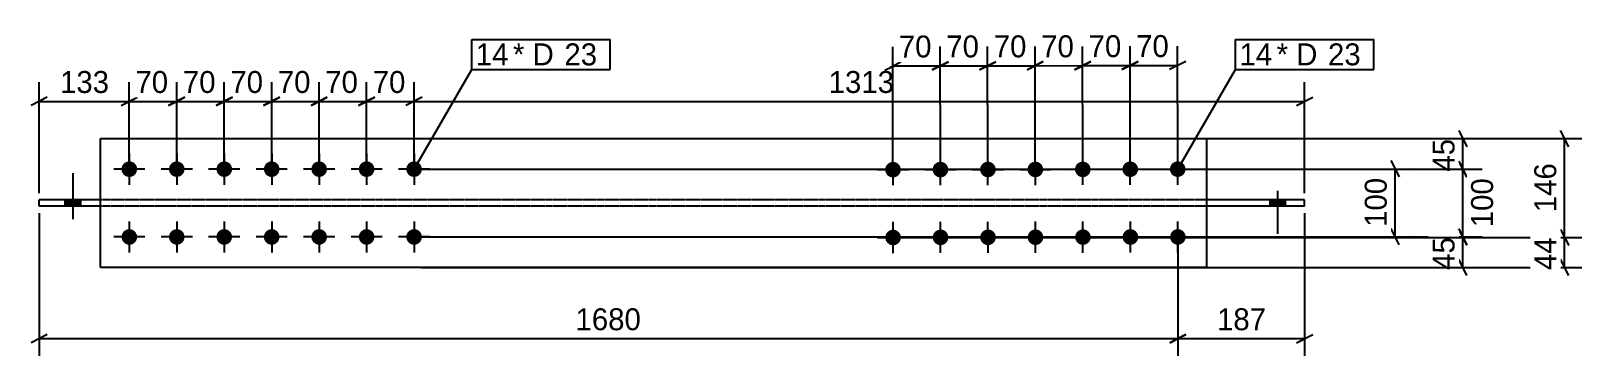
# Model space of a CAD drawing. Header units: millimetres. Extents: x 32 to 9704, y 32 to 958.
# Drawn here: x 32 to 2320, y 32 to 511 of the extents above.
import ezdxf

# ---------------------------------------------------------------- set-up
doc = ezdxf.new("R2010")
doc.units = ezdxf.units.MM
doc.linetypes.add('DXK_LINE_DOT4', pattern=[0.9408, 0.4704, -0.4704])
doc.styles.add('Comic Sans MS', font='COMIC.TTF', dxfattribs={"height": 0.2})

msp = doc.modelspace()

# ---------------------------------------------------------------- hatches: boundary and pattern name
at = {"linetype": 'Continuous'}
for points in [[(177, 296.1, -1), (177, 319.1, -1)], [(247, 296.1, -1), (247, 319.1, -1)], [(317, 296.1, -1), (317, 319.1, -1)], [(387, 296.1, -1), (387, 319.1, -1)], [(457, 296.1, -1), (457, 319.1, -1)], [(527, 296.1, -1), (527, 319.1, -1)], [(597, 296.1, -1), (597, 319.1, -1)], [(1303.3, 318.3, -1), (1303.4, 295.3, -1)], [(1373.3, 318.5, -1), (1373.4, 295.5, -1)], [(1443.3, 318.6, -1), (1443.4, 295.6, -1)], [(1513.3, 318.7, -1), (1513.4, 295.7, -1)], [(1583.3, 318.8, -1), (1583.4, 295.8, -1)], [(1653.3, 319, -1), (1653.4, 296, -1)], [(1723.3, 319.1, -1), (1723.4, 296.1, -1)], [(105.5, 262.3), (82.5, 262.3), (82.5, 252.9), (105.5, 252.9)], [(105.5, 262.3), (82.5, 262.3), (82.5, 252.9), (105.5, 252.9)], [(105.5, 262.3), (82.5, 262.3), (82.5, 252.9), (105.5, 252.9)], [(105.5, 262.3), (82.5, 262.3), (82.5, 252.9), (105.5, 252.9)], [(105.5, 262.3), (82.5, 262.3), (82.5, 252.9), (105.5, 252.9)], [(1859, 252.9), (1882, 252.9), (1882, 262.3), (1859, 262.3)], [(1859, 252.9), (1882, 252.9), (1882, 262.3), (1859, 262.3)], [(1859, 252.9), (1882, 252.9), (1882, 262.3), (1859, 262.3)], [(1859, 252.9), (1882, 252.9), (1882, 262.3), (1859, 262.3)], [(1859, 252.9), (1882, 252.9), (1882, 262.3), (1859, 262.3)], [(177, 196.1, -1), (177, 219.1, -1)], [(247, 196.1, -1), (247, 219.1, -1)], [(317, 196.1, -1), (317, 219.1, -1)], [(387, 196.1, -1), (387, 219.1, -1)], [(457, 196.1, -1), (457, 219.1, -1)], [(527, 196.1, -1), (527, 219.1, -1)], [(597, 196.1, -1), (597, 219.1, -1)], [(1303.5, 218.3, -1), (1303.6, 195.3, -1)], [(1373.5, 218.5, -1), (1373.6, 195.5, -1)], [(1443.5, 218.6, -1), (1443.6, 195.6, -1)], [(1513.5, 218.7, -1), (1513.6, 195.7, -1)], [(1583.5, 218.8, -1), (1583.6, 195.9, -1)], [(1653.5, 219, -1), (1653.6, 196, -1)], [(1723.5, 219.1, -1), (1723.6, 196.1, -1)]]:
    msp.add_hatch(color=3, dxfattribs=at).paths.add_polyline_path(points)

# ---------------------------------------------------------------- linework, layer by layer
at = {"color": 7, "linetype": 'Continuous'}
for p, q in [((886.4, 454.8), (886.4, 498.8)), ((2012.8, 454.8), (2012.8, 498.8)), ((134.3, 162.6), (134.3, 352.6)), ((134.3, 352.6), (1766.2, 352.6)), ((1766.2, 162.6), (1766.2, 352.6)), ((134.3, 262.3), (44, 262.3)), ((44, 252.9), (44, 262.3)), ((134.3, 252.9), (44, 252.9)), ((1910.5, 262.3), (1766.2, 262.3)), ((1910.5, 252.9), (1766.2, 252.9)), ((1910.5, 252.9), (1910.5, 262.3)), ((1766.2, 162.6), (134.3, 162.6))]:
    msp.add_line(p, q, dxfattribs=at)
at = {"color": 8, "linetype": 'Continuous'}
for p, q in [((1373.3, 317), (1373, 488.4)), ((1443.3, 317.1), (1443, 488.5)), ((1513.3, 317.2), (1513, 488.6)), ((1583.3, 317.3), (1583, 488.7)), ((1653.3, 317.5), (1653, 488.9)), ((1723.3, 317.6), (1723, 489)), ((1361.1, 454), (1385.1, 466)), ((1431.1, 454.1), (1455.1, 466.1)), ((1501.1, 454.2), (1525.1, 466.2)), ((1571.1, 454.3), (1595.1, 466.4)), ((1641.1, 454.5), (1665.1, 466.5)), ((1653.1, 460.5), (1723.1, 460.6)), ((1735.1, 466.6), (1711.1, 454.6)), ((44, 272.3), (44, 436)), ((177, 317.6), (177, 436)), ((177, 317.6), (177, 436)), ((247, 317.6), (247, 436)), ((317, 317.6), (317, 436)), ((387, 317.6), (387, 436)), ((457, 317.6), (457, 436)), ((527, 317.6), (527, 436)), ((597, 317.6), (597, 436)), ((597, 317.6), (597, 436)), ((1910.5, 272.3), (1910.5, 436)), ((56, 413.6), (32, 401.6)), ((165, 401.6), (189, 413.6)), ((165, 401.6), (189, 413.6)), ((235, 401.6), (259, 413.6)), ((305, 401.6), (329, 413.6)), ((375, 401.6), (399, 413.6)), ((445, 401.6), (469, 413.6)), ((515, 401.6), (539, 413.6)), ((609, 413.6), (585, 401.6)), ((609, 413.6), (585, 401.6)), ((1898.5, 401.6), (1922.5, 413.6)), ((44, 407.6), (177, 407.6)), ((527, 407.6), (597, 407.6)), ((597, 407.6), (1910.5, 407.6)), ((607, 352.6), (2169.6, 352.6)), ((2138, 364.6), (2150, 340.6)), ((2144, 307.6), (2144, 352.6)), ((2300, 340.6), (2288, 364.6)), ((2294, 206.8), (2294, 352.6)), ((1733.4, 307.6), (2069.5, 308.2)), ((2037.9, 320.2), (2049.9, 296.2)), ((2044.1, 208.2), (2043.9, 308.2)), ((2150, 295.6), (2138, 319.6)), ((44, 242.9), (44, 32)), ((1910.5, 242.9), (1910.5, 32)), ((1733.5, 207.6), (2069.7, 208.2)), ((2050.1, 196.2), (2038.1, 220.2)), ((2150, 195.6), (2138, 219.6)), ((2288, 218.8), (2300, 194.8)), ((2288, 218.8), (2300, 194.8)), ((2294, 162.6), (2294, 206.8)), ((1723.5, 197.6), (1723.5, 32)), ((1723.5, 197.6), (1723.5, 32)), ((607, 162.6), (2169.6, 162.6)), ((2150, 150.6), (2138, 174.6)), ((2300, 150.6), (2288, 174.6)), ((56, 63.6), (32, 51.6)), ((44, 57.6), (1723.5, 57.6)), ((1735.5, 63.6), (1711.5, 51.6)), ((1711.5, 51.6), (1735.5, 63.6)), ((1723.5, 57.6), (1910.5, 57.6)), ((1898.5, 51.6), (1922.5, 63.6))]:
    msp.add_line(p, q, dxfattribs=at)
at = {"color": 3, "linetype": 'Continuous'}
for p, q in [((177, 330.6), (177, 284.6)), ((247, 330.6), (247, 284.6)), ((317, 330.6), (317, 284.6)), ((387, 330.6), (387, 284.6)), ((457, 330.6), (457, 284.6)), ((527, 330.6), (527, 284.6)), ((597, 330.6), (597, 284.6)), ((1303.4, 283.8), (1303.3, 329.8)), ((1373.4, 284), (1373.3, 330)), ((1443.4, 284.1), (1443.3, 330.1)), ((1513.4, 284.2), (1513.3, 330.2)), ((1583.4, 284.3), (1583.3, 330.3)), ((1653.4, 284.5), (1653.3, 330.5)), ((1723.4, 284.6), (1723.3, 330.6)), ((94, 233.7), (94, 301.9)), ((94, 233.7), (94, 301.9)), ((94, 233.7), (94, 301.9)), ((94, 233.7), (94, 301.9)), ((94, 233.7), (94, 301.9)), ((200, 307.6), (154, 307.6)), ((270, 307.6), (224, 307.6)), ((340, 307.6), (294, 307.6)), ((410, 307.6), (364, 307.6)), ((480, 307.6), (434, 307.6)), ((550, 307.6), (504, 307.6)), ((620, 307.6), (574, 307.6)), ((1280.4, 306.8), (1326.4, 306.9)), ((1350.4, 306.9), (1396.4, 307)), ((1420.4, 307.1), (1466.4, 307.1)), ((1490.4, 307.2), (1536.4, 307.3)), ((1560.4, 307.3), (1606.4, 307.4)), ((1630.4, 307.4), (1676.4, 307.5)), ((1700.4, 307.6), (1746.4, 307.6)), ((1870.5, 275.5), (1870.5, 212.3)), ((1870.5, 275.5), (1870.5, 212.3)), ((1870.5, 275.5), (1870.5, 212.3)), ((1870.5, 275.5), (1870.5, 212.3)), ((1870.5, 275.5), (1870.5, 212.3)), ((82.5, 252.9), (82.5, 262.3)), ((82.5, 252.9), (82.5, 262.3)), ((82.5, 252.9), (82.5, 262.3)), ((82.5, 252.9), (82.5, 262.3)), ((82.5, 252.9), (82.5, 262.3)), ((105.5, 252.9), (105.5, 262.3)), ((105.5, 252.9), (105.5, 262.3)), ((105.5, 252.9), (105.5, 262.3)), ((105.5, 252.9), (105.5, 262.3)), ((105.5, 252.9), (105.5, 262.3)), ((1859, 262.3), (1859, 252.9)), ((1859, 262.3), (1859, 252.9)), ((1859, 262.3), (1859, 252.9)), ((1859, 262.3), (1859, 252.9)), ((1859, 262.3), (1859, 252.9)), ((1882, 262.3), (1882, 252.9)), ((1882, 262.3), (1882, 252.9)), ((1882, 262.3), (1882, 252.9)), ((1882, 262.3), (1882, 252.9)), ((1882, 262.3), (1882, 252.9)), ((177, 230.6), (177, 184.6)), ((247, 230.6), (247, 184.6)), ((317, 230.6), (317, 184.6)), ((387, 230.6), (387, 184.6)), ((457, 230.6), (457, 184.6)), ((527, 230.6), (527, 184.6)), ((597, 230.6), (597, 184.6)), ((1303.6, 183.8), (1303.5, 229.8)), ((1373.6, 184), (1373.5, 230)), ((1443.6, 184.1), (1443.5, 230.1)), ((1513.6, 184.2), (1513.5, 230.2)), ((1583.6, 184.4), (1583.5, 230.3)), ((1653.6, 184.5), (1653.5, 230.5)), ((1723.6, 184.6), (1723.5, 230.6)), ((200, 207.6), (154, 207.6)), ((270, 207.6), (224, 207.6)), ((340, 207.6), (294, 207.6)), ((410, 207.6), (364, 207.6)), ((480, 207.6), (434, 207.6)), ((550, 207.6), (504, 207.6)), ((620, 207.6), (574, 207.6)), ((1280.5, 206.8), (1326.5, 206.9)), ((1350.5, 206.9), (1396.5, 207)), ((1420.5, 207.1), (1466.5, 207.1)), ((1490.5, 207.2), (1536.5, 207.3)), ((1560.5, 207.3), (1606.5, 207.4)), ((1630.5, 207.4), (1676.5, 207.5)), ((1700.5, 207.6), (1746.5, 207.6))]:
    msp.add_line(p, q, dxfattribs=at)
at = {"color": 7, "linetype": 'DXK_LINE_DOT4'}
for p, q in [((1766.2, 262.3), (134.3, 262.3)), ((1766.2, 252.9), (134.3, 252.9))]:
    msp.add_line(p, q, dxfattribs=at)

# ---------------------------------------------------------------- wipeouts: each hides what was drawn before it
at = {"color": 0}
for points in [[(733.3, 460.8), (733.3, 492.8), (688, 492.8), (688, 460.8)], [(1859.6, 460.8), (1859.6, 492.8), (1814.4, 492.8), (1814.4, 460.8)]]:
    msp.add_wipeout(points, dxfattribs=at)

# ---------------------------------------------------------------- next in the draw order: wipeouts: each hides what was drawn before it
for points in [[(1720.5, 466.6), (1720.5, 511.4), (1655.5, 511.3), (1655.6, 466.5)], [(733.3, 460.8), (733.3, 492.8), (688, 492.8), (688, 460.8)], [(1859.6, 460.8), (1859.6, 492.8), (1814.4, 492.8), (1814.4, 460.8)], [(152.6, 413.6), (152.6, 458.4), (68.4, 458.4), (68.4, 413.6)], [(594.5, 413.6), (594.5, 458.4), (529.6, 458.4), (529.6, 413.6)], [(1305.5, 413.6), (1305.5, 458.4), (1202.1, 458.4), (1202.1, 413.6)], [(2288, 321.8), (2243.2, 321.8), (2243.2, 237.7), (2288, 237.7)], [(2037.9, 300.2), (1993.1, 300.2), (1993.3, 216), (2038.1, 216.1)], [(938.9, 63.6), (938.9, 108.4), (828.7, 108.4), (828.7, 63.6)], [(1859.1, 63.6), (1859.1, 108.4), (1774.9, 108.4), (1774.9, 63.6)]]:
    msp.add_wipeout(points, dxfattribs=at)

# ---------------------------------------------------------------- next in the draw order: linework, layer by layer
at = {"color": 7, "linetype": 'Continuous'}
for p, q in [((682, 454.8), (682, 498.8)), ((1808.4, 454.8), (1808.4, 498.8)), ((597, 307.6), (682, 454.8)), ((1723.4, 307.6), (1808.4, 454.8))]:
    msp.add_line(p, q, dxfattribs=at)
at = {"color": 8, "linetype": 'Continuous'}
for p, q in [((1303.3, 316.8), (1303, 488.2)), ((1653.3, 317.5), (1653, 488.9)), ((1291.1, 453.8), (1315.1, 465.9)), ((1583.1, 460.3), (1653.1, 460.5)), ((1665.1, 466.5), (1641.1, 454.5)), ((527, 317.6), (527, 436)), ((539, 413.6), (515, 401.6)), ((457, 407.6), (527, 407.6)), ((607, 307.6), (2169.6, 307.6)), ((607, 207.6), (2172.4, 207.6))]:
    msp.add_line(p, q, dxfattribs=at)

# ---------------------------------------------------------------- next in the draw order: texts
at = {"color": 3, "style": 'Comic Sans MS'}
for s, rotation, p in [('70', 0.1031, (1662, 472.9)), ('146', 90.0002, (2281.6, 244.1)), ('100', 90.1033, (2031.7, 222.5))]:
    msp.add_text(s, height=32.38, rotation=rotation, dxfattribs=at).set_placement(p)
for s, p in [('133', (74.8, 420)), ('70', (536, 420)), ('1313', (1208.5, 420)), ('1680', (835.1, 70)), ('187', (1781.3, 70))]:
    msp.add_text(s, height=32.38, dxfattribs=at).set_placement(p)

# ---------------------------------------------------------------- next in the draw order: wipeouts: each hides what was drawn before it
at = {"color": 0}
for points in [[(809.1, 460.8), (809.1, 492.8), (742.9, 492.8), (742.9, 460.8)], [(1935.4, 460.8), (1935.4, 492.8), (1869.2, 492.8), (1869.2, 460.8)]]:
    msp.add_wipeout(points, dxfattribs=at)

# ---------------------------------------------------------------- next in the draw order: wipeouts: each hides what was drawn before it
for points in [[(1650.5, 466.5), (1650.5, 511.3), (1585.5, 511.2), (1585.6, 466.4)], [(809.1, 460.8), (809.1, 492.8), (742.9, 492.8), (742.9, 460.8)], [(1935.4, 460.8), (1935.4, 492.8), (1869.2, 492.8), (1869.2, 460.8)], [(524.5, 413.6), (524.5, 458.4), (459.6, 458.4), (459.6, 413.6)], [(2138, 362.6), (2093.2, 362.6), (2093.2, 297.6), (2138, 297.6)]]:
    msp.add_wipeout(points, dxfattribs=at)

# ---------------------------------------------------------------- next in the draw order: linework, layer by layer
at = {"color": 8, "linetype": 'Continuous'}
for p, q in [((1583.3, 317.3), (1583, 488.7)), ((1513.1, 460.2), (1583.1, 460.3)), ((1595.1, 466.4), (1571.1, 454.3)), ((457, 317.6), (457, 436)), ((469, 413.6), (445, 401.6)), ((387, 407.6), (457, 407.6)), ((1313.5, 352.6), (2319.6, 352.6)), ((607, 307.6), (2172.4, 307.6)), ((2138, 319.6), (2150, 295.6)), ((2144, 207.6), (2144, 307.6))]:
    msp.add_line(p, q, dxfattribs=at)

# ---------------------------------------------------------------- next in the draw order: texts
at = {"color": 3, "style": 'Comic Sans MS'}
for s, rotation, p in [('70', 0.1031, (1592, 472.8)), ('45', 90.0002, (2131.6, 304))]:
    msp.add_text(s, height=32.38, rotation=rotation, dxfattribs=at).set_placement(p)
for s, p in [('14', (688, 460.8)), ('* D', (742.9, 460.8)), ('14', (1814.4, 460.8)), ('* D', (1869.2, 460.8)), ('70', (466, 420))]:
    msp.add_text(s, height=32.38, dxfattribs=at).set_placement(p)

# ---------------------------------------------------------------- next in the draw order: wipeouts: each hides what was drawn before it
at = {"color": 0}
for points in [[(870.8, 460.8), (870.8, 492.8), (818.7, 492.8), (818.7, 460.8)], [(1997.2, 460.8), (1997.2, 492.8), (1945, 492.8), (1945, 460.8)]]:
    msp.add_wipeout(points, dxfattribs=at)

# ---------------------------------------------------------------- next in the draw order: wipeouts: each hides what was drawn before it
for points in [[(1580.5, 466.3), (1580.5, 511.1), (1515.5, 511), (1515.6, 466.2)], [(870.8, 460.8), (870.8, 492.8), (818.7, 492.8), (818.7, 460.8)], [(1997.2, 460.8), (1997.2, 492.8), (1945, 492.8), (1945, 460.8)], [(454.5, 413.6), (454.5, 458.4), (389.6, 458.4), (389.6, 413.6)], [(2194.8, 299.7), (2150, 299.7), (2150, 215.5), (2194.8, 215.5)]]:
    msp.add_wipeout(points, dxfattribs=at)

# ---------------------------------------------------------------- next in the draw order: linework, layer by layer
at = {"color": 7, "linetype": 'Continuous'}
for p, q in [((682, 498.8), (886.4, 498.8)), ((1808.4, 498.8), (2012.8, 498.8)), ((682, 454.8), (886.4, 454.8)), ((1808.4, 454.8), (2012.8, 454.8))]:
    msp.add_line(p, q, dxfattribs=at)
at = {"color": 8, "linetype": 'Continuous'}
for p, q in [((1513.3, 317.2), (1513, 488.6)), ((1443.1, 460.1), (1513.1, 460.2)), ((1525.1, 466.2), (1501.1, 454.2)), ((387, 317.6), (387, 436)), ((399, 413.6), (375, 401.6)), ((317, 407.6), (387, 407.6)), ((607, 207.6), (2169.6, 207.6)), ((2138, 219.6), (2150, 195.6)), ((2144, 162.6), (2144, 207.6))]:
    msp.add_line(p, q, dxfattribs=at)

# ---------------------------------------------------------------- next in the draw order: texts
at = {"color": 3, "style": 'Comic Sans MS'}
for s, rotation, p in [('70', 0.1031, (1522, 472.6)), ('100', 90.0002, (2188.4, 221.9))]:
    msp.add_text(s, height=32.38, rotation=rotation, dxfattribs=at).set_placement(p)
for s, p in [('23', (818.7, 460.8)), ('23', (1945, 460.8)), ('70', (396, 420))]:
    msp.add_text(s, height=32.38, dxfattribs=at).set_placement(p)

# ---------------------------------------------------------------- next in the draw order: wipeouts: each hides what was drawn before it
at = {"color": 0}
for points in [[(1510.5, 466.2), (1510.5, 511), (1445.5, 510.9), (1445.6, 466.1)], [(384.5, 413.6), (384.5, 458.4), (319.6, 458.4), (319.6, 413.6)], [(2138, 217.6), (2093.2, 217.6), (2093.2, 152.6), (2138, 152.6)]]:
    msp.add_wipeout(points, dxfattribs=at)

# ---------------------------------------------------------------- next in the draw order: linework, layer by layer
at = {"color": 8, "linetype": 'Continuous'}
for p, q in [((1443.3, 317.1), (1443, 488.5)), ((1373.1, 460), (1443.1, 460.1)), ((1455.1, 466.1), (1431.1, 454.1)), ((317, 317.6), (317, 436)), ((329, 413.6), (305, 401.6)), ((247, 407.6), (317, 407.6)), ((1313.5, 206.8), (2319.6, 206.8)), ((1313.5, 206.8), (2319.6, 206.8)), ((1313.5, 162.6), (2319.6, 162.6))]:
    msp.add_line(p, q, dxfattribs=at)

# ---------------------------------------------------------------- next in the draw order: texts
at = {"color": 3, "style": 'Comic Sans MS'}
for s, rotation, p in [('70', 0.1031, (1452, 472.5)), ('45', 90.0002, (2131.6, 159))]:
    msp.add_text(s, height=32.38, rotation=rotation, dxfattribs=at).set_placement(p)
msp.add_text('70', height=32.38, dxfattribs=at).set_placement((326, 420))

# ---------------------------------------------------------------- next in the draw order: wipeouts: each hides what was drawn before it
at = {"color": 0}
for points in [[(1440.5, 466.1), (1440.5, 510.9), (1375.5, 510.8), (1375.6, 466)], [(314.5, 413.6), (314.5, 458.4), (249.6, 458.4), (249.6, 413.6)], [(2288, 217.2), (2243.2, 217.2), (2243.2, 152.3), (2288, 152.3)]]:
    msp.add_wipeout(points, dxfattribs=at)

# ---------------------------------------------------------------- next in the draw order: linework, layer by layer
at = {"color": 8, "linetype": 'Continuous'}
for p, q in [((1373.3, 317), (1373, 488.4)), ((1303.1, 459.8), (1373.1, 460)), ((1385.1, 466), (1361.1, 454)), ((247, 317.6), (247, 436)), ((259, 413.6), (235, 401.6)), ((177, 407.6), (247, 407.6))]:
    msp.add_line(p, q, dxfattribs=at)

# ---------------------------------------------------------------- next in the draw order: texts
at = {"color": 3, "style": 'Comic Sans MS'}
for s, rotation, p in [('70', 0.1031, (1382, 472.4)), ('44', 90.0002, (2281.6, 158.7))]:
    msp.add_text(s, height=32.38, rotation=rotation, dxfattribs=at).set_placement(p)
msp.add_text('70', height=32.38, dxfattribs=at).set_placement((256, 420))

# ---------------------------------------------------------------- next in the draw order: wipeouts: each hides what was drawn before it
at = {"color": 0}
for points in [[(1370.5, 466), (1370.5, 510.8), (1305.5, 510.7), (1305.6, 465.9)], [(244.5, 413.6), (244.5, 458.4), (179.6, 458.4), (179.6, 413.6)]]:
    msp.add_wipeout(points, dxfattribs=at)

# ---------------------------------------------------------------- next in the draw order: texts
at = {"color": 3, "style": 'Comic Sans MS'}
msp.add_text('70', height=32.38, rotation=0.1031, dxfattribs=at).set_placement((1312, 472.3))
msp.add_text('70', height=32.38, dxfattribs=at).set_placement((186, 420))

doc.saveas('drawing.dxf')
